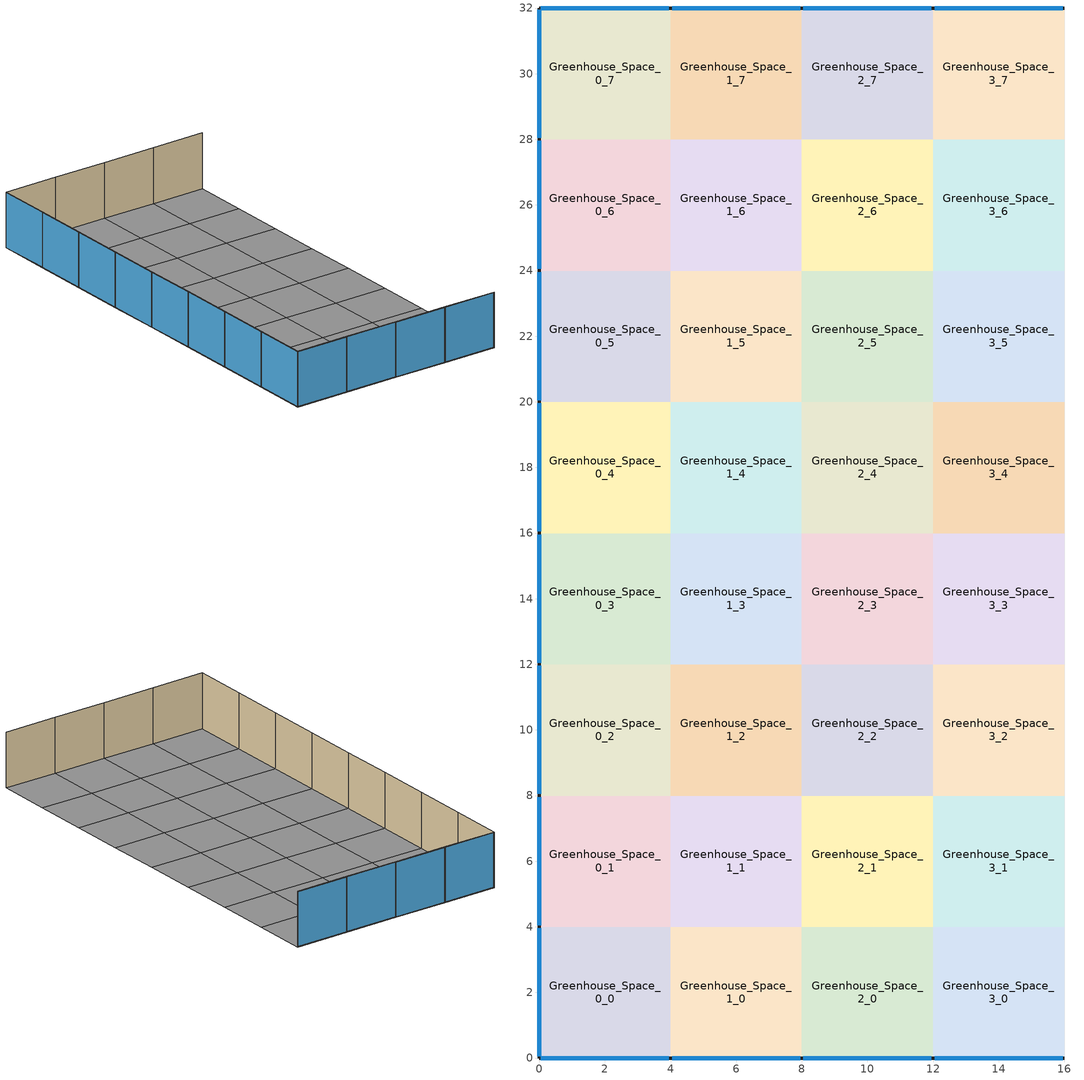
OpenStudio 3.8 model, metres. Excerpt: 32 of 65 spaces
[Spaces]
Greenhouse_Space_0_0
 floor ground (Floor Construction): 0,0 0,4 4,4 4,0 z0
 wall outside (Wall Construction): 0,4 0,0 4,0 z0:4
 window (Window Construction Main): 0,3.95 0,0.05 / 0.05,0 3.95,0 z0.05:3.95
Greenhouse_Space_1_0
 floor ground (Floor Construction): 4,0 4,4 8,4 8,0 z0
 wall outside (Wall Construction): 4,0 8,0 z0:4
 window (Window Construction Main): 4.05,0 7.95,0 z0.05:3.95
Greenhouse_Space_2_0
 floor ground (Floor Construction): 8,0 8,4 12,4 12,0 z0
 wall outside (Wall Construction): 8,0 12,0 z0:4
 window (Window Construction Main): 8.05,0 11.95,0 z0.05:3.95
Greenhouse_Space_3_0
 floor ground (Floor Construction): 12,0 12,4 16,4 16,0 z0
 wall outside (Wall Construction): 12,0 16,0 z0:4
 window (Window Construction Main): 12.05,0 15.95,0 z0.05:3.95
Greenhouse_Space_0_1
 floor ground (Floor Construction): 0,4 0,8 4,8 4,4 z0
 wall outside (Wall Construction): 0,8 0,4 z0:4
 window (Window Construction Main): 0,7.95 0,4.05 z0.05:3.95
Greenhouse_Space_1_1
 floor ground (Floor Construction): 4,4 4,8 8,8 8,4 z0
Greenhouse_Space_2_1
 floor ground (Floor Construction): 8,4 8,8 12,8 12,4 z0
Greenhouse_Space_3_1
 floor ground (Floor Construction): 12,4 12,8 16,8 16,4 z0
Greenhouse_Space_0_2
 floor ground (Floor Construction): 0,8 0,12 4,12 4,8 z0
 wall outside (Wall Construction): 0,12 0,8 z0:4
 window (Window Construction Main): 0,11.95 0,8.05 z0.05:3.95
Greenhouse_Space_1_2
 floor ground (Floor Construction): 4,8 4,12 8,12 8,8 z0
Greenhouse_Space_2_2
 floor ground (Floor Construction): 8,8 8,12 12,12 12,8 z0
Greenhouse_Space_3_2
 floor ground (Floor Construction): 12,8 12,12 16,12 16,8 z0
Greenhouse_Space_0_3
 floor ground (Floor Construction): 0,12 0,16 4,16 4,12 z0
 wall outside (Wall Construction): 0,16 0,12 z0:4
 window (Window Construction Main): 0,15.95 0,12.05 z0.05:3.95
Greenhouse_Space_1_3
 floor ground (Floor Construction): 4,12 4,16 8,16 8,12 z0
Greenhouse_Space_2_3
 floor ground (Floor Construction): 8,12 8,16 12,16 12,12 z0
Greenhouse_Space_3_3
 floor ground (Floor Construction): 12,12 12,16 16,16 16,12 z0
Greenhouse_Space_0_4
 floor ground (Floor Construction): 0,16 0,20 4,20 4,16 z0
 wall outside (Wall Construction): 0,20 0,16 z0:4
 window (Window Construction Main): 0,19.95 0,16.05 z0.05:3.95
Greenhouse_Space_1_4
 floor ground (Floor Construction): 4,16 4,20 8,20 8,16 z0
Greenhouse_Space_2_4
 floor ground (Floor Construction): 8,16 8,20 12,20 12,16 z0
Greenhouse_Space_3_4
 floor ground (Floor Construction): 12,16 12,20 16,20 16,16 z0
Greenhouse_Space_0_5
 floor ground (Floor Construction): 0,20 0,24 4,24 4,20 z0
 wall outside (Wall Construction): 0,24 0,20 z0:4
 window (Window Construction Main): 0,23.95 0,20.05 z0.05:3.95
Greenhouse_Space_1_5
 floor ground (Floor Construction): 4,20 4,24 8,24 8,20 z0
Greenhouse_Space_2_5
 floor ground (Floor Construction): 8,20 8,24 12,24 12,20 z0
Greenhouse_Space_3_5
 floor ground (Floor Construction): 12,20 12,24 16,24 16,20 z0
Greenhouse_Space_0_6
 floor ground (Floor Construction): 0,24 0,28 4,28 4,24 z0
 wall outside (Wall Construction): 0,28 0,24 z0:4
 window (Window Construction Main): 0,27.95 0,24.05 z0.05:3.95
Greenhouse_Space_1_6
 floor ground (Floor Construction): 4,24 4,28 8,28 8,24 z0
Greenhouse_Space_2_6
 floor ground (Floor Construction): 8,24 8,28 12,28 12,24 z0
Greenhouse_Space_3_6
 floor ground (Floor Construction): 12,24 12,28 16,28 16,24 z0
Greenhouse_Space_0_7
 floor ground (Floor Construction): 0,28 0,32 4,32 4,28 z0
 wall outside (Wall Construction): 4,32 0,32 0,28 z0:4
 window (Window Construction Main): 0,31.95 0,28.05 / 3.95,32 0.05,32 z0.05:3.95
Greenhouse_Space_1_7
 floor ground (Floor Construction): 4,28 4,32 8,32 8,28 z0
 wall outside (Wall Construction): 8,32 4,32 z0:4
 window (Window Construction Main): 7.95,32 4.05,32 z0.05:3.95
Greenhouse_Space_2_7
 floor ground (Floor Construction): 8,28 8,32 12,32 12,28 z0
 wall outside (Wall Construction): 12,32 8,32 z0:4
 window (Window Construction Main): 11.95,32 8.05,32 z0.05:3.95
Greenhouse_Space_3_7
 floor ground (Floor Construction): 12,28 12,32 16,32 16,28 z0
 wall outside (Wall Construction): 16,32 12,32 z0:4
 window (Window Construction Main): 15.95,32 12.05,32 z0.05:3.95
[DefaultConstructionSet]
Greenhouse Construction Set
[Material] Roughness=Smooth
Name | Thickness {m} | Conductivity {W/m-K} | Density {kg/m3} | Specific Heat {J/kg-K}
Floor Material | 0.1 | 1.3 | 2300 | 1400
Wall Material | 0.2 | 50 | 7850 | 500
[WindowMaterial:SimpleGlazingSystem]
Window Material: U-Factor {W/m2-K}=5.8; Solar Heat Gain Coefficient=0.1; Visible Transmittance=0.8
[Construction]
Floor Construction: Floor Material
Wall Construction: Wall Material
Window Construction Main: Window Material
[Space] Default Construction Set=Greenhouse Construction Set
Name | Space Type | Thermal Zone
Greenhouse_Space_0_0 | Greenhouse_Type_0_0 | Greenhouse_Zone_0_0
Greenhouse_Space_0_1 | Greenhouse_Type_0_1 | Greenhouse_Zone_0_1
Greenhouse_Space_0_2 | Greenhouse_Type_0_2 | Greenhouse_Zone_0_2
Greenhouse_Space_0_3 | Greenhouse_Type_0_3 | Greenhouse_Zone_0_3
Greenhouse_Space_0_4 | Greenhouse_Type_0_4 | Greenhouse_Zone_0_4
Greenhouse_Space_0_5 | Greenhouse_Type_0_5 | Greenhouse_Zone_0_5
Greenhouse_Space_0_6 | Greenhouse_Type_0_6 | Greenhouse_Zone_0_6
Greenhouse_Space_0_7 | Greenhouse_Type_0_7 | Greenhouse_Zone_0_7
Greenhouse_Space_1_0 | Greenhouse_Type_1_0 | Greenhouse_Zone_1_0
Greenhouse_Space_1_1 | Greenhouse_Type_1_1 | Greenhouse_Zone_1_1
Greenhouse_Space_1_2 | Greenhouse_Type_1_2 | Greenhouse_Zone_1_2
Greenhouse_Space_1_3 | Greenhouse_Type_1_3 | Greenhouse_Zone_1_3
Greenhouse_Space_1_4 | Greenhouse_Type_1_4 | Greenhouse_Zone_1_4
Greenhouse_Space_1_5 | Greenhouse_Type_1_5 | Greenhouse_Zone_1_5
Greenhouse_Space_1_6 | Greenhouse_Type_1_6 | Greenhouse_Zone_1_6
Greenhouse_Space_1_7 | Greenhouse_Type_1_7 | Greenhouse_Zone_1_7
Greenhouse_Space_2_0 | Greenhouse_Type_2_0 | Greenhouse_Zone_2_0
Greenhouse_Space_2_1 | Greenhouse_Type_2_1 | Greenhouse_Zone_2_1
Greenhouse_Space_2_2 | Greenhouse_Type_2_2 | Greenhouse_Zone_2_2
Greenhouse_Space_2_3 | Greenhouse_Type_2_3 | Greenhouse_Zone_2_3
Greenhouse_Space_2_4 | Greenhouse_Type_2_4 | Greenhouse_Zone_2_4
Greenhouse_Space_2_5 | Greenhouse_Type_2_5 | Greenhouse_Zone_2_5
Greenhouse_Space_2_6 | Greenhouse_Type_2_6 | Greenhouse_Zone_2_6
Greenhouse_Space_2_7 | Greenhouse_Type_2_7 | Greenhouse_Zone_2_7
Greenhouse_Space_3_0 | Greenhouse_Type_3_0 | Greenhouse_Zone_3_0
Greenhouse_Space_3_1 | Greenhouse_Type_3_1 | Greenhouse_Zone_3_1
Greenhouse_Space_3_2 | Greenhouse_Type_3_2 | Greenhouse_Zone_3_2
Greenhouse_Space_3_3 | Greenhouse_Type_3_3 | Greenhouse_Zone_3_3
Greenhouse_Space_3_4 | Greenhouse_Type_3_4 | Greenhouse_Zone_3_4
Greenhouse_Space_3_5 | Greenhouse_Type_3_5 | Greenhouse_Zone_3_5
Greenhouse_Space_3_6 | Greenhouse_Type_3_6 | Greenhouse_Zone_3_6
Greenhouse_Space_3_7 | Greenhouse_Type_3_7 | Greenhouse_Zone_3_7
[SpaceType] Default Construction Set=Greenhouse Construction Set
Greenhouse_Type_0_0; Greenhouse_Type_0_1; Greenhouse_Type_0_2; Greenhouse_Type_0_3; Greenhouse_Type_0_4; Greenhouse_Type_0_5; Greenhouse_Type_0_6; Greenhouse_Type_0_7; Greenhouse_Type_1_0; Greenhouse_Type_1_1; Greenhouse_Type_1_2; Greenhouse_Type_1_3; Greenhouse_Type_1_4; Greenhouse_Type_1_5; Greenhouse_Type_1_6; Greenhouse_Type_1_7; Greenhouse_Type_2_0; Greenhouse_Type_2_1; Greenhouse_Type_2_2; Greenhouse_Type_2_3; Greenhouse_Type_2_4; Greenhouse_Type_2_5; Greenhouse_Type_2_6; Greenhouse_Type_2_7; Greenhouse_Type_3_0; Greenhouse_Type_3_1; Greenhouse_Type_3_2; Greenhouse_Type_3_3; Greenhouse_Type_3_4; Greenhouse_Type_3_5; Greenhouse_Type_3_6; Greenhouse_Type_3_7
[ThermalZone] Use Ideal Air Loads=No
Greenhouse_Zone_0_0; Greenhouse_Zone_0_1; Greenhouse_Zone_0_2; Greenhouse_Zone_0_3; Greenhouse_Zone_0_4; Greenhouse_Zone_0_5; Greenhouse_Zone_0_6; Greenhouse_Zone_0_7; Greenhouse_Zone_1_0; Greenhouse_Zone_1_1; Greenhouse_Zone_1_2; Greenhouse_Zone_1_3; Greenhouse_Zone_1_4; Greenhouse_Zone_1_5; Greenhouse_Zone_1_6; Greenhouse_Zone_1_7; Greenhouse_Zone_2_0; Greenhouse_Zone_2_1; Greenhouse_Zone_2_2; Greenhouse_Zone_2_3; Greenhouse_Zone_2_4; Greenhouse_Zone_2_5; Greenhouse_Zone_2_6; Greenhouse_Zone_2_7; Greenhouse_Zone_3_0; Greenhouse_Zone_3_1; Greenhouse_Zone_3_2; Greenhouse_Zone_3_3; Greenhouse_Zone_3_4; Greenhouse_Zone_3_5; Greenhouse_Zone_3_6; Greenhouse_Zone_3_7
[Sizing:Zone] Zone Cooling Design Supply Air Temperature Input Method=SupplyAirTemperature; Zone Cooling Design Supply Air Temperature {C}=14; Zone Cooling Design Supply Air Temperature Difference {deltaC}=11.11; Zone Heating Design Supply Air Temperature Input Method=SupplyAirTemperature; Zone Heating Design Supply Air Temperature {C}=40; Zone Heating Design Supply Air Temperature Difference {deltaC}=11.11; Zone Cooling Design Supply Air Humidity Ratio {kg-H2O/kg-air}=0.0085; Zone Heating Design Supply Air Humidity Ratio {kg-H2O/kg-air}=0.008; Cooling Design Air Flow Method=DesignDay; Heating Design Air Flow Method=DesignDay; Account for Dedicated Outdoor Air System=No; Dedicated Outdoor Air System Control Strategy=NeutralSupplyAir; Dedicated Outdoor Air Low Setpoint Temperature for Design {C}=autosize; Dedicated Outdoor Air High Setpoint Temperature for Design {C}=autosize; Zone Load Sizing Method=Sensible Load Only No Latent Load; Zone Latent Cooling Design Supply Air Humidity Ratio Input Method=HumidityRatioDifference; Zone Cooling Design Supply Air Humidity Ratio Difference {kgWater/kgDryAir}=0.005; Zone Latent Heating Design Supply Air Humidity Ratio Input Method=HumidityRatioDifference; Zone Humidification Design Supply Air Humidity Ratio Difference {kgWater/kgDryAir}=0.005
Greenhouse_Zone_0_0; Greenhouse_Zone_0_1; Greenhouse_Zone_0_2; Greenhouse_Zone_0_3; Greenhouse_Zone_0_4; Greenhouse_Zone_0_5; Greenhouse_Zone_0_6; Greenhouse_Zone_0_7; Greenhouse_Zone_1_0; Greenhouse_Zone_1_1; Greenhouse_Zone_1_2; Greenhouse_Zone_1_3; Greenhouse_Zone_1_4; Greenhouse_Zone_1_5; Greenhouse_Zone_1_6; Greenhouse_Zone_1_7; Greenhouse_Zone_2_0; Greenhouse_Zone_2_1; Greenhouse_Zone_2_2; Greenhouse_Zone_2_3; Greenhouse_Zone_2_4; Greenhouse_Zone_2_5; Greenhouse_Zone_2_6; Greenhouse_Zone_2_7; Greenhouse_Zone_3_0; Greenhouse_Zone_3_1; Greenhouse_Zone_3_2; Greenhouse_Zone_3_3; Greenhouse_Zone_3_4; Greenhouse_Zone_3_5; Greenhouse_Zone_3_6; Greenhouse_Zone_3_7; Greenhouse_Zone_4_0; Greenhouse_Zone_4_1; Greenhouse_Zone_4_2; Greenhouse_Zone_4_3; Greenhouse_Zone_4_4; Greenhouse_Zone_4_5; Greenhouse_Zone_4_6; Greenhouse_Zone_4_7; Greenhouse_Zone_5_0; Greenhouse_Zone_5_1; Greenhouse_Zone_5_2; Greenhouse_Zone_5_3; Greenhouse_Zone_5_4; Greenhouse_Zone_5_5; Greenhouse_Zone_5_6; Greenhouse_Zone_5_7; Greenhouse_Zone_6_0; Greenhouse_Zone_6_1; Greenhouse_Zone_6_2; Greenhouse_Zone_6_3; Greenhouse_Zone_6_4; Greenhouse_Zone_6_5; Greenhouse_Zone_6_6; Greenhouse_Zone_6_7; Greenhouse_Zone_7_0; Greenhouse_Zone_7_1; Greenhouse_Zone_7_2; Greenhouse_Zone_7_3; Greenhouse_Zone_7_4; Greenhouse_Zone_7_5; Greenhouse_Zone_7_6; Greenhouse_Zone_7_7; Greenhouse Zone Roof
[ZoneMixing] Schedule=Always On Continuous; Design Flow Rate Calculation Method=Flow/Zone; Design Flow Rate {m3/s}=0.1
Name | Zone or Space | Source Zone or Space
Air Mixing from Zone (0, 0) to (0, 1) | Greenhouse_Zone_0_0 | Greenhouse_Zone_0_1
Air Mixing from Zone (0, 1) to (0, 0) | Greenhouse_Zone_0_1 | Greenhouse_Zone_0_0
Air Mixing from Zone (0, 0) to (1, 0) | Greenhouse_Zone_0_0 | Greenhouse_Zone_1_0
Air Mixing from Zone (1, 0) to (0, 0) | Greenhouse_Zone_1_0 | Greenhouse_Zone_0_0
Air Mixing from Zone (0, 1) to (0, 2) | Greenhouse_Zone_0_1 | Greenhouse_Zone_0_2
Air Mixing from Zone (0, 2) to (0, 1) | Greenhouse_Zone_0_2 | Greenhouse_Zone_0_1
Air Mixing from Zone (0, 1) to (1, 1) | Greenhouse_Zone_0_1 | Greenhouse_Zone_1_1
Air Mixing from Zone (1, 1) to (0, 1) | Greenhouse_Zone_1_1 | Greenhouse_Zone_0_1
Air Mixing from Zone (0, 2) to (0, 3) | Greenhouse_Zone_0_2 | Greenhouse_Zone_0_3
Air Mixing from Zone (0, 3) to (0, 2) | Greenhouse_Zone_0_3 | Greenhouse_Zone_0_2
Air Mixing from Zone (0, 2) to (1, 2) | Greenhouse_Zone_0_2 | Greenhouse_Zone_1_2
Air Mixing from Zone (1, 2) to (0, 2) | Greenhouse_Zone_1_2 | Greenhouse_Zone_0_2
Air Mixing from Zone (0, 3) to (0, 4) | Greenhouse_Zone_0_3 | Greenhouse_Zone_0_4
Air Mixing from Zone (0, 4) to (0, 3) | Greenhouse_Zone_0_4 | Greenhouse_Zone_0_3
Air Mixing from Zone (0, 3) to (1, 3) | Greenhouse_Zone_0_3 | Greenhouse_Zone_1_3
Air Mixing from Zone (1, 3) to (0, 3) | Greenhouse_Zone_1_3 | Greenhouse_Zone_0_3
Air Mixing from Zone (0, 4) to (0, 5) | Greenhouse_Zone_0_4 | Greenhouse_Zone_0_5
Air Mixing from Zone (0, 5) to (0, 4) | Greenhouse_Zone_0_5 | Greenhouse_Zone_0_4
Air Mixing from Zone (0, 4) to (1, 4) | Greenhouse_Zone_0_4 | Greenhouse_Zone_1_4
Air Mixing from Zone (1, 4) to (0, 4) | Greenhouse_Zone_1_4 | Greenhouse_Zone_0_4
Air Mixing from Zone (0, 5) to (0, 6) | Greenhouse_Zone_0_5 | Greenhouse_Zone_0_6
Air Mixing from Zone (0, 6) to (0, 5) | Greenhouse_Zone_0_6 | Greenhouse_Zone_0_5
Air Mixing from Zone (0, 5) to (1, 5) | Greenhouse_Zone_0_5 | Greenhouse_Zone_1_5
Air Mixing from Zone (1, 5) to (0, 5) | Greenhouse_Zone_1_5 | Greenhouse_Zone_0_5
Air Mixing from Zone (0, 6) to (0, 7) | Greenhouse_Zone_0_6 | Greenhouse_Zone_0_7
Air Mixing from Zone (0, 7) to (0, 6) | Greenhouse_Zone_0_7 | Greenhouse_Zone_0_6
Air Mixing from Zone (0, 6) to (1, 6) | Greenhouse_Zone_0_6 | Greenhouse_Zone_1_6
Air Mixing from Zone (1, 6) to (0, 6) | Greenhouse_Zone_1_6 | Greenhouse_Zone_0_6
Air Mixing from Zone (0, 7) to (1, 7) | Greenhouse_Zone_0_7 | Greenhouse_Zone_1_7
Air Mixing from Zone (1, 7) to (0, 7) | Greenhouse_Zone_1_7 | Greenhouse_Zone_0_7
Air Mixing from Zone (1, 0) to (1, 1) | Greenhouse_Zone_1_0 | Greenhouse_Zone_1_1
Air Mixing from Zone (1, 1) to (1, 0) | Greenhouse_Zone_1_1 | Greenhouse_Zone_1_0
Air Mixing from Zone (1, 0) to (2, 0) | Greenhouse_Zone_1_0 | Greenhouse_Zone_2_0
Air Mixing from Zone (2, 0) to (1, 0) | Greenhouse_Zone_2_0 | Greenhouse_Zone_1_0
Air Mixing from Zone (1, 1) to (1, 2) | Greenhouse_Zone_1_1 | Greenhouse_Zone_1_2
Air Mixing from Zone (1, 2) to (1, 1) | Greenhouse_Zone_1_2 | Greenhouse_Zone_1_1
Air Mixing from Zone (1, 1) to (2, 1) | Greenhouse_Zone_1_1 | Greenhouse_Zone_2_1
Air Mixing from Zone (2, 1) to (1, 1) | Greenhouse_Zone_2_1 | Greenhouse_Zone_1_1
Air Mixing from Zone (1, 2) to (1, 3) | Greenhouse_Zone_1_2 | Greenhouse_Zone_1_3
Air Mixing from Zone (1, 3) to (1, 2) | Greenhouse_Zone_1_3 | Greenhouse_Zone_1_2
Air Mixing from Zone (1, 2) to (2, 2) | Greenhouse_Zone_1_2 | Greenhouse_Zone_2_2
Air Mixing from Zone (2, 2) to (1, 2) | Greenhouse_Zone_2_2 | Greenhouse_Zone_1_2
Air Mixing from Zone (1, 3) to (1, 4) | Greenhouse_Zone_1_3 | Greenhouse_Zone_1_4
Air Mixing from Zone (1, 4) to (1, 3) | Greenhouse_Zone_1_4 | Greenhouse_Zone_1_3
Air Mixing from Zone (1, 3) to (2, 3) | Greenhouse_Zone_1_3 | Greenhouse_Zone_2_3
Air Mixing from Zone (2, 3) to (1, 3) | Greenhouse_Zone_2_3 | Greenhouse_Zone_1_3
Air Mixing from Zone (1, 4) to (1, 5) | Greenhouse_Zone_1_4 | Greenhouse_Zone_1_5
Air Mixing from Zone (1, 5) to (1, 4) | Greenhouse_Zone_1_5 | Greenhouse_Zone_1_4
Air Mixing from Zone (1, 4) to (2, 4) | Greenhouse_Zone_1_4 | Greenhouse_Zone_2_4
Air Mixing from Zone (2, 4) to (1, 4) | Greenhouse_Zone_2_4 | Greenhouse_Zone_1_4
Air Mixing from Zone (1, 5) to (1, 6) | Greenhouse_Zone_1_5 | Greenhouse_Zone_1_6
Air Mixing from Zone (1, 6) to (1, 5) | Greenhouse_Zone_1_6 | Greenhouse_Zone_1_5
Air Mixing from Zone (1, 5) to (2, 5) | Greenhouse_Zone_1_5 | Greenhouse_Zone_2_5
Air Mixing from Zone (2, 5) to (1, 5) | Greenhouse_Zone_2_5 | Greenhouse_Zone_1_5
Air Mixing from Zone (1, 6) to (1, 7) | Greenhouse_Zone_1_6 | Greenhouse_Zone_1_7
Air Mixing from Zone (1, 7) to (1, 6) | Greenhouse_Zone_1_7 | Greenhouse_Zone_1_6
Air Mixing from Zone (1, 6) to (2, 6) | Greenhouse_Zone_1_6 | Greenhouse_Zone_2_6
Air Mixing from Zone (2, 6) to (1, 6) | Greenhouse_Zone_2_6 | Greenhouse_Zone_1_6
Air Mixing from Zone (1, 7) to (2, 7) | Greenhouse_Zone_1_7 | Greenhouse_Zone_2_7
Air Mixing from Zone (2, 7) to (1, 7) | Greenhouse_Zone_2_7 | Greenhouse_Zone_1_7
Air Mixing from Zone (2, 0) to (2, 1) | Greenhouse_Zone_2_0 | Greenhouse_Zone_2_1
Air Mixing from Zone (2, 1) to (2, 0) | Greenhouse_Zone_2_1 | Greenhouse_Zone_2_0
Air Mixing from Zone (2, 0) to (3, 0) | Greenhouse_Zone_2_0 | Greenhouse_Zone_3_0
Air Mixing from Zone (3, 0) to (2, 0) | Greenhouse_Zone_3_0 | Greenhouse_Zone_2_0
Air Mixing from Zone (2, 1) to (2, 2) | Greenhouse_Zone_2_1 | Greenhouse_Zone_2_2
Air Mixing from Zone (2, 2) to (2, 1) | Greenhouse_Zone_2_2 | Greenhouse_Zone_2_1
Air Mixing from Zone (2, 1) to (3, 1) | Greenhouse_Zone_2_1 | Greenhouse_Zone_3_1
Air Mixing from Zone (3, 1) to (2, 1) | Greenhouse_Zone_3_1 | Greenhouse_Zone_2_1
Air Mixing from Zone (2, 2) to (2, 3) | Greenhouse_Zone_2_2 | Greenhouse_Zone_2_3
Air Mixing from Zone (2, 3) to (2, 2) | Greenhouse_Zone_2_3 | Greenhouse_Zone_2_2
Air Mixing from Zone (2, 2) to (3, 2) | Greenhouse_Zone_2_2 | Greenhouse_Zone_3_2
Air Mixing from Zone (3, 2) to (2, 2) | Greenhouse_Zone_3_2 | Greenhouse_Zone_2_2
Air Mixing from Zone (2, 3) to (2, 4) | Greenhouse_Zone_2_3 | Greenhouse_Zone_2_4
Air Mixing from Zone (2, 4) to (2, 3) | Greenhouse_Zone_2_4 | Greenhouse_Zone_2_3
Air Mixing from Zone (2, 3) to (3, 3) | Greenhouse_Zone_2_3 | Greenhouse_Zone_3_3
Air Mixing from Zone (3, 3) to (2, 3) | Greenhouse_Zone_3_3 | Greenhouse_Zone_2_3
Air Mixing from Zone (2, 4) to (2, 5) | Greenhouse_Zone_2_4 | Greenhouse_Zone_2_5
Air Mixing from Zone (2, 5) to (2, 4) | Greenhouse_Zone_2_5 | Greenhouse_Zone_2_4
Air Mixing from Zone (2, 4) to (3, 4) | Greenhouse_Zone_2_4 | Greenhouse_Zone_3_4
Air Mixing from Zone (3, 4) to (2, 4) | Greenhouse_Zone_3_4 | Greenhouse_Zone_2_4
Air Mixing from Zone (2, 5) to (2, 6) | Greenhouse_Zone_2_5 | Greenhouse_Zone_2_6
Air Mixing from Zone (2, 6) to (2, 5) | Greenhouse_Zone_2_6 | Greenhouse_Zone_2_5
Air Mixing from Zone (2, 5) to (3, 5) | Greenhouse_Zone_2_5 | Greenhouse_Zone_3_5
Air Mixing from Zone (3, 5) to (2, 5) | Greenhouse_Zone_3_5 | Greenhouse_Zone_2_5
Air Mixing from Zone (2, 6) to (2, 7) | Greenhouse_Zone_2_6 | Greenhouse_Zone_2_7
Air Mixing from Zone (2, 7) to (2, 6) | Greenhouse_Zone_2_7 | Greenhouse_Zone_2_6
Air Mixing from Zone (2, 6) to (3, 6) | Greenhouse_Zone_2_6 | Greenhouse_Zone_3_6
Air Mixing from Zone (3, 6) to (2, 6) | Greenhouse_Zone_3_6 | Greenhouse_Zone_2_6
Air Mixing from Zone (2, 7) to (3, 7) | Greenhouse_Zone_2_7 | Greenhouse_Zone_3_7
Air Mixing from Zone (3, 7) to (2, 7) | Greenhouse_Zone_3_7 | Greenhouse_Zone_2_7
Air Mixing from Zone (3, 0) to (3, 1) | Greenhouse_Zone_3_0 | Greenhouse_Zone_3_1
Air Mixing from Zone (3, 1) to (3, 0) | Greenhouse_Zone_3_1 | Greenhouse_Zone_3_0
Air Mixing from Zone (3, 0) to (4, 0) | Greenhouse_Zone_3_0 | Greenhouse_Zone_4_0
Air Mixing from Zone (4, 0) to (3, 0) | Greenhouse_Zone_4_0 | Greenhouse_Zone_3_0
Air Mixing from Zone (3, 1) to (3, 2) | Greenhouse_Zone_3_1 | Greenhouse_Zone_3_2
Air Mixing from Zone (3, 2) to (3, 1) | Greenhouse_Zone_3_2 | Greenhouse_Zone_3_1
Air Mixing from Zone (3, 1) to (4, 1) | Greenhouse_Zone_3_1 | Greenhouse_Zone_4_1
Air Mixing from Zone (4, 1) to (3, 1) | Greenhouse_Zone_4_1 | Greenhouse_Zone_3_1
Air Mixing from Zone (3, 2) to (3, 3) | Greenhouse_Zone_3_2 | Greenhouse_Zone_3_3
Air Mixing from Zone (3, 3) to (3, 2) | Greenhouse_Zone_3_3 | Greenhouse_Zone_3_2
Air Mixing from Zone (3, 2) to (4, 2) | Greenhouse_Zone_3_2 | Greenhouse_Zone_4_2
Air Mixing from Zone (4, 2) to (3, 2) | Greenhouse_Zone_4_2 | Greenhouse_Zone_3_2
Air Mixing from Zone (3, 3) to (3, 4) | Greenhouse_Zone_3_3 | Greenhouse_Zone_3_4
Air Mixing from Zone (3, 4) to (3, 3) | Greenhouse_Zone_3_4 | Greenhouse_Zone_3_3
Air Mixing from Zone (3, 3) to (4, 3) | Greenhouse_Zone_3_3 | Greenhouse_Zone_4_3
Air Mixing from Zone (4, 3) to (3, 3) | Greenhouse_Zone_4_3 | Greenhouse_Zone_3_3
Air Mixing from Zone (3, 4) to (3, 5) | Greenhouse_Zone_3_4 | Greenhouse_Zone_3_5
Air Mixing from Zone (3, 5) to (3, 4) | Greenhouse_Zone_3_5 | Greenhouse_Zone_3_4
Air Mixing from Zone (3, 4) to (4, 4) | Greenhouse_Zone_3_4 | Greenhouse_Zone_4_4
Air Mixing from Zone (4, 4) to (3, 4) | Greenhouse_Zone_4_4 | Greenhouse_Zone_3_4
Air Mixing from Zone (3, 5) to (3, 6) | Greenhouse_Zone_3_5 | Greenhouse_Zone_3_6
Air Mixing from Zone (3, 6) to (3, 5) | Greenhouse_Zone_3_6 | Greenhouse_Zone_3_5
Air Mixing from Zone (3, 5) to (4, 5) | Greenhouse_Zone_3_5 | Greenhouse_Zone_4_5
Air Mixing from Zone (4, 5) to (3, 5) | Greenhouse_Zone_4_5 | Greenhouse_Zone_3_5
Air Mixing from Zone (3, 6) to (3, 7) | Greenhouse_Zone_3_6 | Greenhouse_Zone_3_7
Air Mixing from Zone (3, 7) to (3, 6) | Greenhouse_Zone_3_7 | Greenhouse_Zone_3_6
Air Mixing from Zone (3, 6) to (4, 6) | Greenhouse_Zone_3_6 | Greenhouse_Zone_4_6
Air Mixing from Zone (4, 6) to (3, 6) | Greenhouse_Zone_4_6 | Greenhouse_Zone_3_6
Air Mixing from Zone (3, 7) to (4, 7) | Greenhouse_Zone_3_7 | Greenhouse_Zone_4_7
Air Mixing from Zone (4, 7) to (3, 7) | Greenhouse_Zone_4_7 | Greenhouse_Zone_3_7
[Schedule:Constant]
Always On Continuous: Value=1
